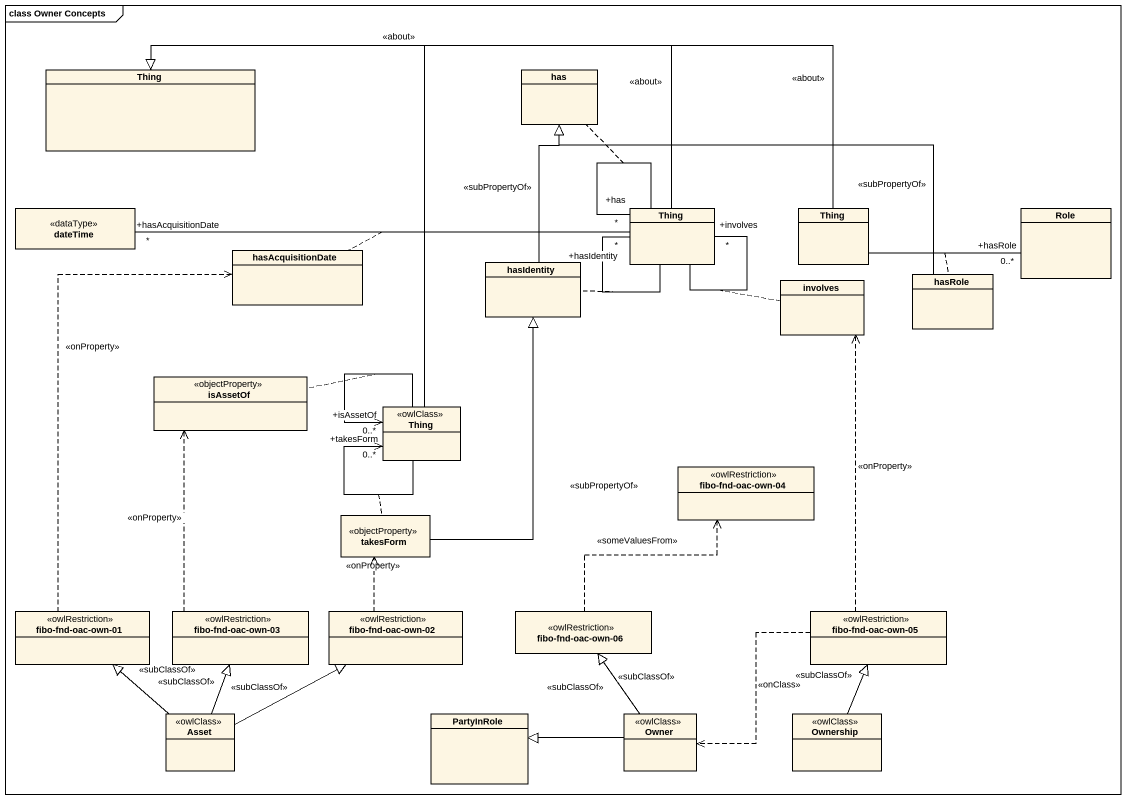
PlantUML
@startuml
mainframe class Owner Concepts
hide circle
hide empty members
class Thing
class has
class dateTime <<dataType>>
class "Thing" as Thing_2
class "Thing" as Thing_3
class Role
class hasAcquisitionDate
class hasIdentity
class hasRole
class involves
class isAssetOf <<objectProperty>>
class "Thing" as Thing_4 <<owlClass>>
class "fibo-fnd-oac-own-04" as fibo_fnd_oac_own_04 <<owlRestriction>>
class takesForm <<objectProperty>>
class "fibo-fnd-oac-own-01" as fibo_fnd_oac_own_01 <<owlRestriction>>
class "fibo-fnd-oac-own-03" as fibo_fnd_oac_own_03 <<owlRestriction>>
class "fibo-fnd-oac-own-02" as fibo_fnd_oac_own_02 <<owlRestriction>>
class "fibo-fnd-oac-own-06" as fibo_fnd_oac_own_06 <<owlRestriction>>
class "fibo-fnd-oac-own-05" as fibo_fnd_oac_own_05 <<owlRestriction>>
class Asset <<owlClass>>
class PartyInRole
class Owner <<owlClass>>
class Ownership <<owlClass>>
Thing_2 -left-|> Thing : <<about>>
Thing_2 -left- "+hasAcquisitionDate\n*" dateTime
(Thing_2, dateTime) .. hasAcquisitionDate
Thing_2 -- "+involves\n*" Thing_2
(Thing_2, Thing_2) .. involves
Thing_2 -- "+hasIdentity\n*" Thing_2
(Thing_2, Thing_2) .. hasIdentity
Thing_2 -- "+has\n*" Thing_2
(Thing_2, Thing_2) .. has
Thing_3 -left-|> Thing : <<about>>
Thing_3 -right- "+hasRole\n0..*" Role
(Thing_3, Role) .. hasRole
hasIdentity -up-|> has : <<subPropertyOf>>
hasRole -left-|> has : <<subPropertyOf>>
Thing_4 -up-|> Thing : <<about>>
Thing_4 --> "+isAssetOf\n0..*" Thing_4
(Thing_4, Thing_4) .. isAssetOf
Thing_4 --> "+takesForm\n0..*" Thing_4
(Thing_4, Thing_4) .. takesForm
takesForm -up-|> hasIdentity : <<subPropertyOf>>
fibo_fnd_oac_own_01 .up.> hasAcquisitionDate : <<onProperty>>
fibo_fnd_oac_own_03 .up.> isAssetOf : <<onProperty>>
fibo_fnd_oac_own_02 .up.> takesForm : <<onProperty>>
fibo_fnd_oac_own_06 .up.> fibo_fnd_oac_own_04 : <<someValuesFrom>>
fibo_fnd_oac_own_05 .up.> involves : <<onProperty>>
fibo_fnd_oac_own_05 .left.> Owner : <<onClass>>
Asset -up-|> fibo_fnd_oac_own_01 : <<subClassOf>>
Asset -up-|> fibo_fnd_oac_own_03 : <<subClassOf>>
Asset -right-|> fibo_fnd_oac_own_02 : <<subClassOf>>
Owner -up-|> fibo_fnd_oac_own_06 : <<subClassOf>>
Owner -left-|> PartyInRole : <<subClassOf>>
Ownership -up-|> fibo_fnd_oac_own_05 : <<subClassOf>>
@enduml
